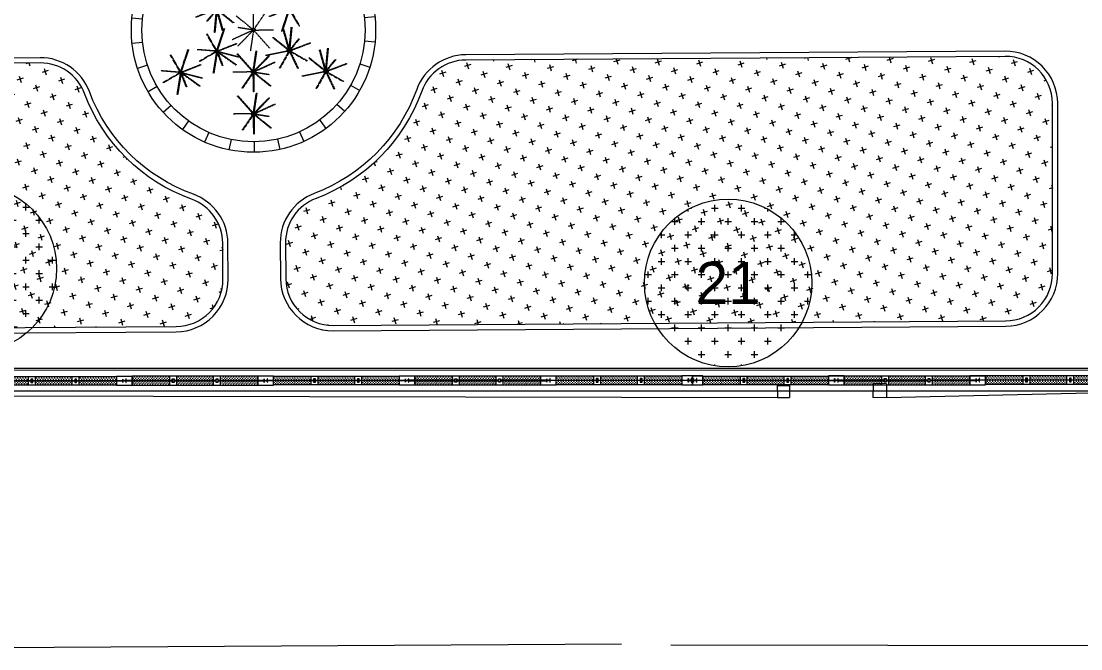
# Model space of a CAD drawing. Header units: millimetres. Extents: x 930469 to 1523124, y -120375 to 411163.
# Drawn here: x 1364242 to 1394603, y 74519 to 92486 of the extents above; entities that cross this region are included whole.
import ezdxf
from ezdxf.enums import TextEntityAlignment as Align

# ---------------------------------------------------------------- set-up
doc = ezdxf.new("R2010")
doc.units = ezdxf.units.MM
doc.set_wipeout_variables(frame=1)
doc.linetypes.add('HIDDEN', pattern=[0.75, 0.5, -0.25])
doc.layers.get('0').update_dxf_attribs({"color": 8, "lineweight": 0})
for name, color, linetype, lineweight in [('$0$KT-Hatch', 8, 'Continuous', 0), ('A-DIM', 8, 'Continuous', 0), ('A-NET KHUAT', 8, 'HIDDEN', 0), ('A-NET THAY', 8, 'Continuous', 0), ('A-TEXT', 8, 'Continuous', 0), ('A1-LÁT SÀN', 8, 'Continuous', 0), ('DANCU', 8, 'Continuous', 0), ('GIAOTHONG', 8, 'Continuous', 0), ('Xref Landscape 2020 05 04$0$$0$KT-Tuong', 8, 'Continuous', 0), ('Xref Landscape 2020 05 04$0$A1-DIM', 8, 'Continuous', 0), ('Xref Landscape 2020 05 04$0$CDC-E-Lighting', 8, 'Continuous', 0), ('Xref Landscape 2020 05 04$0$MANH', 8, 'Continuous', 0), ('Xref Landscape 2020 05 04$0$tree', 8, 'Continuous', 0), ('Xref Landscape 2020 05 04$0$Xref Landscape$0$THAY', 8, 'Continuous', 0), ('Xref Landscape 48lythuongkiet 2020 06 01$0$MANH', 8, 'Continuous', 0)]:
    doc.layers.add(name, color=color, linetype=linetype, lineweight=lineweight)
doc.styles.add('AA - Arial - Regular', font='arial_1.ttf', dxfattribs={"height": 250})
pattern_1 = [(197, (0, 0), (-248.974894215112, -468.2536727571646), [187.5, -562.5]), (287, (-117.0634181892965, 62.24372355377636), (468.2536727571645, -248.974894215112), [187.5, -562.5])]

# ---------------------------------------------------------------- blocks, each defined once
blk = doc.blocks.new('*U176')
at = {"layer": 'Xref Landscape 48lythuongkiet 2020 06 01$0$MANH'}
blk.add_lwpolyline([(0, -149.9999999999991), (0, 150)], dxfattribs=at)
blk = doc.blocks.new('*U177')
at = {"transparency": 16777216}
for p, rotation in [((68159.49639886073, 5429.444148121616), 12.00000000000002), ((69552.50472733969, 5429.444148121616), 348.0000000000001), ((67493.4328087963, 5213.026968766082), 23.99999999999999), ((70218.56831740413, 5213.026968766082), 336), ((66886.91996792045, 4862.856616819447), 35.99999999999999), ((70825.08115827998, 4862.856616819448), 324.0000000000001), ((66366.46539775097, 4394.237216965553), 48.00000000000002), ((71345.53572844945, 4394.237216965555), 312), ((65954.81546042238, 3827.649685663385), 60.00000000000001), ((71757.18566577804, 3827.649685663388), 300.0000000000001), ((65669.96123351148, 3187.856616819467), 72), ((72042.03989268895, 3187.856616819469), 288.0000000000001), ((65524.35221361653, 2502.820037610039), 84.00000000000003), ((72187.64891258389, 2502.820037610041), 276.0000000000001), ((65524.35221361653, 1802.479333716769), 96), ((72187.64891258389, 1802.479333716769), 264), ((65669.96123351148, 1117.442754507341), 108), ((72042.03989268895, 1117.442754507344), 252.0000000000001), ((65954.81546042238, 477.6496856634226), 120), ((71757.18566577804, 477.6496856634242), 240), ((66366.46539775097, -88.93784563874578), 132), ((71345.53572844945, -88.93784563874533), 228), ((66886.91996792045, -557.5572454926387), 144), ((70825.08115827998, -557.5572454926378), 216), ((67493.4328087963, -907.7275974392746), 156.0000000000001), ((70218.56831740413, -907.7275974392737), 204), ((68159.49639886073, -1124.144776794808), 168.0000000000001), ((68856.00056310021, -1197.350314336558), 180), ((69552.50472733969, -1124.144776794808), 192)]:
    blk.add_blockref('*U176', p, dxfattribs=dict(at, rotation=rotation))
blk.add_blockref('*U176', (68856.00056310021, 5502.649685663366), dxfattribs=at)
blk = doc.blocks.new('A$C0a3aa29b')
at = {"layer": 'A-NET KHUAT', "ltscale": 5}
for p, q in [((595.4937475134793, 622.4597103759106), (122.6903635202907, 1013.392338115314)), ((616.1448149019852, 632.1806021076109), (616.1448149019852, 1186.849859550479)), ((631.5008951505588, 627.3440319730444), (937.6196667789482, 1065.098860275059)), ((589.7038002637564, 609.7319038139667), (178.7435732171871, 677.300197416509)), ((591.6957304918324, 594.4178789586185), (2.573570236563683e-05, 329.011042952945)), ((597.2735933536751, 586.3608279472273), (165.2158831483684, 150.8107591397711)), ((611.9714225970674, 578.915563490461), (520.6933365361765, -1.493905438110232e-05)), ((633.8167891514022, 585.2419025463587), (1069.974211352877, 88.10551743302494)), ((642.9408298521885, 605.3845871574013), (1188.068885131739, 605.3845871574013))]:
    blk.add_line(p, q, dxfattribs=at)
for radius in [50, 26.79601495020974]:
    blk.add_circle((616.1448149019852, 605.3845871574013), radius, dxfattribs=at)
blk = doc.blocks.new('*U174')
at = {"ltscale": 3}
for p in [(-594.0344554337207, 6.575077694287756), (-594.0344554337207, -1193.424922305712)]:
    blk.add_blockref('A$C0a3aa29b', p, dxfattribs=at)
blk = doc.blocks.new('*U175')
at = {"transparency": 16777216}
blk.add_blockref('*U174', (68833.89020363195, 3940.690020811715), dxfattribs=at)
for p, rotation in [((67296.4570301364, 3027.521720251237), 60.00000000000003), ((70393.43373659576, 3065.817986223882), 300.0000000000001), ((67318.56738960466, 1239.481385102926), 120), ((70415.54409606403, 1277.777651075569), 240), ((68878.11092256848, 364.609350515093), 180)]:
    blk.add_blockref('*U174', p, dxfattribs=dict(at, rotation=rotation))
blk = doc.blocks.new('A$Cefff406d')
at = {"layer": 'Xref Landscape 48lythuongkiet 2020 06 01$0$MANH'}
for radius in [3499.999999999962, 3199.999999999963]:
    blk.add_circle((3500.000408756547, 3499.999243308528), radius, dxfattribs=at)
at = {"rotation": 0.385556068999002}
for name in ['*U177', '*U175']:
    blk.add_blockref(name, (-65339.95562622184, 884.0544202867022), dxfattribs=at)
at = {"ltscale": 3, "rotation": 0.385556068999002}
blk.add_blockref('A$C0a3aa29b', (2887.943281127373, 2890.482218266028), dxfattribs=at)
blk = doc.blocks.new('*U189')
at = {"ltscale": 3}
for p in [(-594.0344554337207, 6.575077694287756), (-594.0344554337207, -1193.424922305712)]:
    blk.add_blockref('A$C0a3aa29b', p, dxfattribs=at)
blk = doc.blocks.new('*U190')
at = {"transparency": 16777216}
blk.add_blockref('*U189', (68833.89020363195, 3940.690020811715), dxfattribs=at)
for p, rotation in [((67296.4570301364, 3027.521720251237), 60.00000000000003), ((70393.43373659576, 3065.817986223882), 300.0000000000001), ((67318.56738960466, 1239.481385102926), 120), ((70415.54409606403, 1277.777651075569), 240), ((68878.11092256848, 364.609350515093), 180)]:
    blk.add_blockref('*U189', p, dxfattribs=dict(at, rotation=rotation))
blk = doc.blocks.new('A$Cd8518536')
at = {"layer": '$0$KT-Hatch', "ltscale": 3}
h = blk.add_hatch(dxfattribs=at)
h.set_pattern_fill('CROSS', color=256, scale=0.2)
h.set_pattern_definition([(0, (-1013.716156520949, 726.1638881654368), (1.27, 1.27), [0.635, -1.905]), (90, (-1013.398656520949, 725.8463881654368), (-1.27, 1.27), [0.635, -1.905])])
edge = h.paths.add_edge_path()
edge.add_arc((186.456032633193, 11.09976772373977), 8, 0, 360)
h = blk.add_hatch(dxfattribs=at)
h.set_pattern_fill('CROSS', color=256, scale=0.2)
h.set_pattern_definition([(0, (-941.582857440756, 724.7881678863547), (1.27, 1.27), [0.635, -1.905]), (90, (-941.265357440756, 724.4706678863547), (-1.27, 1.27), [0.635, -1.905])])
edge = h.paths.add_edge_path()
edge.add_arc((258.5893317133859, 9.724047444657685), 8, 0, 360)
at = {"layer": 'A-NET THAY', "ltscale": 0.05}
for centre in [(186.456032633193, 11.09976772373977), (258.5893317133859, 9.724047444657685)]:
    blk.add_circle(centre, 8, dxfattribs=at)
at = {"layer": 'A-TEXT', "style": 'AA - Arial - Regular'}
blk.add_text('21', height=4, dxfattribs=at).set_placement((258.5893317133859, 9.724047444657685), align=Align.MIDDLE_CENTER)
blk = doc.blocks.new('ukukd')
at = {"layer": 'Xref Landscape 2020 05 04$0$tree', "ltscale": 3}
h = blk.add_hatch(dxfattribs=at)
h.set_pattern_fill('CROSS', color=256, scale=1500, angle=197)
h.set_pattern_definition(pattern_1)
edge = h.paths.add_edge_path()
edge.add_line((1139966.346675081, 447801.8042047702), (1151498.641627035, 447878.6623420994))
edge.add_arc((1151489.552423271, 449228.6268900835), 1349.995146079812, 270.3857620902249, 360.3857620902249)
edge.add_line((1152839.516971255, 449237.7160938475), (1152832.621023575, 450262.4768634987))
edge.add_arc((1151482.651588657, 450253.3924808874), 1350.000000452083, 0.3855560823594055, 70.13330933432256)
edge.add_arc((1153691.565109568, 456366.5505084349), 5150.000000519853, 200.6378028127628, 250.1333093186706, ccw=False)
edge.add_arc((1147608.688356659, 454075.5659131971), 1349.999999995664, 20.63780281522686, 90.385556069169)
edge.add_line((1147599.603974361, 455425.5353476609), (1139948.191862351, 455374.5720415926))
edge.add_arc((1139957.281361117, 454024.6077906783), 1349.994851002914, 90.38577469513073, 180.406652093553)
edge.add_line((1138607.320511847, 454015.026393442), (1138607.286550146, 449142.1972915714))
edge.add_arc((1139957.252584834, 449151.7735742246), 1350.000000000081, 180.4064334674126, 270.3855560689898)
edge.add_arc((1139967.346343264, 447651.8075367042), 149.9999992245511, 90.38184794740232, 90.38555619586032, ccw=False)
h = blk.add_hatch(dxfattribs=at)
h.set_pattern_fill('CROSS', color=256, scale=1500, angle=197)
h.set_pattern_definition(pattern_1)
edge = h.paths.add_edge_path()
edge.add_arc((1155982.549704, 450283.6737555166), 1350.000000000274, 110.6378028022049, 180.3855560689898)
edge.add_line((1154632.580269532, 450274.5893732233), (1154639.476217213, 449249.8286035721))
edge.add_arc((1155989.445651681, 449258.9129858659), 1350.00000000036, 180.385556069012, 270.3855560690096)
edge.add_line((1155998.530033975, 447908.9435513974), (1175266.367191876, 448039.0831314276))
edge.add_arc((1175257.284665467, 449389.0544462886), 1350.001867862945, 270.3854767676899, 360.4063541661117)
edge.add_line((1176607.252581223, 449398.6288737431), (1176607.286542925, 454271.4579756132))
edge.add_arc((1175257.320508237, 454261.8816929594), 1350.000000000085, 0.4064334674372841, 90.3855560690195)
edge.add_line((1175248.236125943, 455611.8511274278), (1159795.641269255, 455507.6064393851))
edge.add_arc((1159804.724405928, 454157.6351917035), 1350.001804790947, 90.38550268665064, 160.1332559405892)
edge.add_arc((1153691.565109658, 456366.5505075414), 5149.999999371713, 290.637802810316, 340.13330933104737, ccw=False)
at = {"layer": 'Xref Landscape 48lythuongkiet 2020 06 01$0$MANH'}
blk.add_lwpolyline([(1155453.860951567, 451687.4145446406, 0.3140891564745737), (1154482.583665702, 450273.5799974129), (1154489.479613383, 449248.8192277615, 0.414213562373095), (1155999.539409785, 447758.9469475678), (1175267.380304639, 447889.0865527918, 0.414213562373095), (1176757.252584833, 449399.1463491935), (1176757.286546535, 454271.9754510635, 0.414213562373095), (1175247.226750134, 455761.8477312578), (1159794.629377884, 455657.6030262656, 0.314089156412974), (1158393.994360602, 454667.3862619229, -0.2193863282611464), (1155453.860950613, 451687.4145442818)], format="xyb", dxfattribs=at)
for points in [[(1139967.346342937, 447651.8075359266), (1151499.641294891, 447728.6656732558, 0.414213562373095), (1152989.513575086, 449238.7254696577), (1152982.617627405, 450263.4862393091, 0.314089156403509), (1151992.400862486, 451664.1212567991, -0.2193863281933496), (1149012.42914566, 454604.2546659419, 0.314089156412974), (1147598.594598551, 455575.5319514908), (1139947.192788431, 455524.5687143934, 0.414213562373095), (1138457.320508237, 454014.5089179917), (1138457.286546536, 449141.6798161207, 0.414213562373095)], [(1139966.346675081, 447801.8042047702), (1151498.641627035, 447878.6623420994, 0.4142135623730936), (1152839.516971255, 449237.7160938475), (1152832.621023575, 450262.4768634987, 0.3140891564035087), (1151941.425935118, 451523.048379251, -0.2193863281933497), (1148872.055066758, 454551.3857906733, 0.3140891564129745), (1147599.603974361, 455425.5353476609), (1139948.191862351, 455374.5720415926, 0.4143202906387844), (1138607.320511847, 454015.026393442), (1138607.286550146, 449142.1972915714, 0.4141068421613899), (1139966.336967127, 447801.8041397564, -1.618028626942095e-05)], [(1155506.729826809, 451547.0404657282, 0.3140891564745741), (1154632.580269532, 450274.5893732233), (1154639.476217213, 449249.8286035721, 0.4142135623730949), (1155998.530033975, 447908.9435513974), (1175266.367191876, 448039.0831314276, 0.4143202906387982), (1176607.252581223, 449398.6288737431), (1176607.286542925, 454271.4579756132, 0.4141068421613827), (1175248.236125943, 455611.8511274278), (1159795.641269255, 455507.6064393851, 0.3140891564129745), (1158535.06723814, 454616.4113345274, -0.2193863282611465)]]:
    blk.add_lwpolyline(points, format="xyb", close=True, dxfattribs=at)
at = {"rotation": 0.385556068999002}
blk.add_blockref('*U190', (1084851.609074187, 453750.6056850055), dxfattribs=at)
at = {"layer": 'A-DIM', "ltscale": 3, "xscale": 299.9999983522735, "yscale": 299.9999983522735, "zscale": 299.9999983522735}
blk.add_blockref('A$Cd8518536', (1089737.763870805, 446208.6096436164), dxfattribs=at)
at = {"layer": 'A-DIM', "ltscale": 3}
blk.add_blockref('A$Cefff406d', (1150215.116802651, 452866.6305086903), dxfattribs=at)
blk = doc.blocks.new('Xref Landscape 2020 05 04$0$123333')
at = {"layer": 'Xref Landscape 2020 05 04$0$tree'}
h = blk.add_hatch(dxfattribs=at)
h.set_pattern_fill('CROSS', color=256, scale=150)
h.set_pattern_definition([(9.213864076586628e-15, (-1079850.712150478, 449499.7543768531), (37.5, 37.5), [18.75, -56.25]), (90, (-1079841.337150478, 449490.3793768531), (-37.49999999999999, 37.5), [18.75, -56.25])])
h.paths.add_polyline_path([(349.9999999996517, 133.6867107070866), (1425.200356976013, 133.6867107070866), (1425.200356976013, 250.0000008120551), (349.9999999996517, 250.0000008120551)])
h = blk.add_hatch(dxfattribs=at)
h.set_pattern_fill('CROSS', color=256, scale=150)
h.set_pattern_definition([(9.213864076586628e-15, (-1079850.712150478, 449367.127576882), (37.5, 37.5), [18.75, -56.25]), (90, (-1079841.337150478, 449357.752576882), (-37.49999999999999, 37.5), [18.75, -56.25])])
h.paths.add_polyline_path([(349.9999999996508, 1.059910735988524), (1425.200356976013, 1.059910735988524), (1425.200356976013, 117.373200840957), (349.9999999996508, 117.373200840957)])
h = blk.add_hatch(dxfattribs=at)
h.set_pattern_fill('CROSS', color=256, scale=150)
h.set_pattern_definition([(9.213864076586628e-15, (-1078592.378817145, 449499.7543768531), (37.5, 37.5), [18.75, -56.25]), (90, (-1078583.003817145, 449490.3793768531), (-37.49999999999999, 37.5), [18.75, -56.25])])
h.paths.add_polyline_path([(1625.200356976013, 133.6867107070866), (2675.228979431209, 133.6867107070866), (2675.228979431209, 250.0000008120551), (1625.200356976013, 250.0000008120551)])
h = blk.add_hatch(dxfattribs=at)
h.set_pattern_fill('CROSS', color=256, scale=150)
h.set_pattern_definition([(9.213864076586628e-15, (-1078592.378817145, 449367.127576882), (37.5, 37.5), [18.75, -56.25]), (90, (-1078583.003817145, 449357.752576882), (-37.49999999999999, 37.5), [18.75, -56.25])])
h.paths.add_polyline_path([(1625.200356976013, 1.059910735988524), (2675.228979431209, 1.059910735988524), (2675.228979431209, 117.373200840957), (1625.200356976013, 117.373200840957)])
h = blk.add_hatch(dxfattribs=at)
h.set_pattern_fill('CROSS', color=256, scale=150)
h.set_pattern_definition([(9.213864076586628e-15, (-1077459.045483811, 449499.7543768531), (37.5, 37.5), [18.75, -56.25]), (90, (-1077449.670483811, 449490.3793768531), (-37.49999999999999, 37.5), [18.75, -56.25])])
h.paths.add_polyline_path([(2875.228979431209, 133.6867107070866), (3949.999999999651, 133.6867107070866), (3949.999999999651, 250.0000008120551), (2875.228979431209, 250.0000008120551)])
h = blk.add_hatch(dxfattribs=at)
h.set_pattern_fill('CROSS', color=256, scale=150)
h.set_pattern_definition([(9.213864076586628e-15, (-1077459.045483811, 449367.127576882), (37.5, 37.5), [18.75, -56.25]), (90, (-1077449.670483811, 449357.752576882), (-37.49999999999999, 37.5), [18.75, -56.25])])
h.paths.add_polyline_path([(2875.228979431209, 1.059910735988524), (3949.999999999651, 1.059910735988524), (3949.999999999651, 117.373200840957), (2875.228979431209, 117.373200840957)])
at = {"layer": 'Xref Landscape 2020 05 04$0$$0$KT-Tuong', "ltscale": 3}
for points in [[(125.0000000000009, 129.200000337034), (160.8000000000466, 129.200000337034, 0.4142135623730951), (167.8000000000475, 136.200000337034), (167.8000000000475, 175.0000003370224), (175, 175.0000003370224), (175, 75.00000033702236), (167.8000000000475, 75.00000033702236), (167.8000000000475, 113.8000003370689, 0.4142135623730951), (160.8000000000466, 120.8000003370689), (125.0000000000009, 120.8000003370689)], [(4175, 129.200000337034), (4139.199999999953, 129.200000337034, -0.4142135623730951), (4132.199999999953, 136.200000337034), (4132.199999999953, 175.0000003370806), (4125, 175.0000003370806), (4125, 75.00000033708056), (4132.199999999953, 75.00000033708056), (4132.199999999953, 113.8000003370689, -0.4142135623730951), (4139.199999999953, 120.8000003370689), (4175, 120.8000003370689)]]:
    blk.add_lwpolyline(points, format="xyb", dxfattribs=at)
for points in [[(1495, 75.00000033702236), (1550, 75.00000033702236), (1550, 175.0000003370224), (1495, 175.0000003370224)], [(1502.199999999953, 82.200000337034), (1542.800000000047, 82.200000337034), (1542.800000000047, 167.8000003370689), (1502.199999999953, 167.8000003370689)], [(2749.999999999302, 75.00000008626375), (2804.999999999302, 75.00000008626375), (2804.999999999302, 175.0000000862638), (2749.999999999302, 175.0000000862638)], [(2757.199999999255, 82.2000000862754), (2797.799999999233, 82.2000000862754), (2797.799999999233, 167.8000000863103), (2757.199999999255, 167.8000000863103)]]:
    blk.add_lwpolyline(points, close=True, dxfattribs=at)
at = {"layer": 'Xref Landscape 2020 05 04$0$A1-DIM'}
for points in [[(174.9998689262429, 133.6867107070866), (1495, 133.6867109578452), (1495.000262147514, 117.3732010917156), (175.0001310737571, 117.373200840957)], [(1550, 133.6867109578452), (2749.999868925544, 133.6867107070866), (2750.000131073059, 117.373200840957), (1550.000262147514, 117.3732010917156)], [(2804.999868925545, 133.1567550193286), (4124.999868926243, 133.6867107070866), (4125.000131073757, 117.373200840957), (2805.000131073059, 116.8432451531989)]]:
    blk.add_lwpolyline(points, close=True, dxfattribs=at)
at = {"layer": 'Xref Landscape 2020 05 04$0$MANH'}
for p, q in [((1422.500001275563, 250.0000010628137), (1422.500001275563, -2.565793693065643e-07)), ((1622.500001275563, 250.0000010628137), (1622.500001275563, -2.565793693065643e-07)), ((2677.500000201981, 250.0000008120551), (2677.500000201981, -5.073379725217819e-07)), ((2877.500000201981, 250.0000008120551), (2877.500000201981, -5.073379725217819e-07))]:
    blk.add_line(p, q, dxfattribs=at)
blk.add_lwpolyline([(349.9999999996517, 250.0000008120551), (3949.999999999651, 250.0000008120551), (3949.999999999651, -5.073379725217819e-07), (349.9999999996508, -5.073379725217819e-07)], close=True, dxfattribs=at)
blk = doc.blocks.new('Xref Landscape 2020 05 04$0$hangrao')
at = {"layer": 'Xref Landscape 2020 05 04$0$$0$KT-Tuong', "ltscale": 3}
for points in [[(33728.56180233648, -115252.4879640547), (33764.36180233653, -115252.4879640547, -0.4142135623730951), (33771.36180233653, -115259.4879640547), (33771.36180233653, -115298.2879640548), (33778.56180233648, -115298.2879640548), (33778.56180233648, -115198.2879640548), (33771.36180233653, -115198.2879640548), (33771.36180233653, -115237.0879640548, -0.4142135623730951), (33764.36180233653, -115244.0879640548), (33728.56180233648, -115244.0879640548)], [(33878.56180233741, -115253.5478736094), (33842.76180233737, -115253.5478736094, 0.4142135623730951), (33835.76180233737, -115260.5478736094), (33835.76180233737, -115299.3478736095), (33828.56180233741, -115299.3478736095), (33828.56180233741, -115199.3478736095), (33835.76180233737, -115199.3478736095), (33835.76180233737, -115238.1478736095, 0.4142135623730951), (33842.76180233737, -115245.1478736095), (33878.56180233741, -115245.1478736095)]]:
    blk.add_lwpolyline(points, format="xyb", dxfattribs=at)
at = {"layer": 'Xref Landscape 2020 05 04$0$Xref Landscape$0$THAY'}
for points in [[(66754.4700452243, -114908.9930007022), (5957.757808356546, -114908.9930007022), (5957.757808356546, -115548.9930007022), (67370.00000018626, -115548.9930007022)], [(21803.56180233555, -115383.1721709812), (21803.56180233555, -115132.7028425012), (21353.56180233555, -115132.7028425012), (21353.56180233555, -115383.1721709812)], [(33803.56180233718, -115374.3262633497), (33803.56180233718, -115123.8569348696), (34103.56180233718, -115123.8569348696), (34103.56180233718, -115374.3262633497)], [(37703.56180233764, -115374.3262633497), (37703.56180233764, -115123.8569348696), (38153.56180233764, -115123.8569348696), (38153.56180233764, -115374.3262633497)], [(42203.56180233811, -115374.3262633497), (42203.56180233811, -115123.8569348696), (41753.56180233811, -115123.8569348696), (41753.56180233811, -115374.3262633497)], [(41753.56180233811, -115374.3262633497), (41753.56180233811, -115123.8569348696), (42203.56180233811, -115123.8569348696), (42203.56180233811, -115374.3262633497)]]:
    blk.add_lwpolyline(points, dxfattribs=at)
for points in [[(17753.56180233555, -115386.6593655471), (17753.56180233555, -115136.6593655471), (17303.56180233555, -115136.6593655471), (17303.56180233555, -115386.6593655471)], [(21803.56180233555, -115382.7028425012), (21803.56180233555, -115132.7028425012), (21353.56180233555, -115132.7028425012), (21353.56180233555, -115382.7028425012)], [(25853.56180233601, -115379.7281952465), (25853.56180233601, -115129.7281952465), (25403.56180233601, -115129.7281952465), (25403.56180233601, -115379.7281952465)], [(29903.56180233601, -115376.2626100962), (29903.56180233601, -115126.2626100962), (29453.56180233601, -115126.2626100962), (29453.56180233601, -115376.2626100962)], [(33803.56180233718, -115372.7970249457), (33803.56180233718, -115122.7970249457), (33503.56180233718, -115122.7970249457), (33503.56180233718, -115372.7970249457)], [(34103.56180233718, -115372.7970249457), (34103.56180233718, -115122.7970249457), (33803.56180233718, -115122.7970249457), (33803.56180233718, -115372.7970249457)], [(38153.56180233764, -115373.8179178032), (38153.56180233764, -115123.8179178032), (37703.56180233764, -115123.8179178032), (37703.56180233764, -115373.8179178032)], [(42203.56180233811, -115373.3269799076), (42203.56180233811, -115123.3269799076), (41753.56180233811, -115123.3269799076), (41753.56180233811, -115373.3269799076)]]:
    blk.add_lwpolyline(points, close=True, dxfattribs=at)
at = {"layer": 'Xref Landscape 2020 05 04$0$Xref Landscape$0$THAY', "rotation": 180}
for p in [(17653.56180233508, -115136.6593660544), (25753.56180233578, -115129.7281957538), (33853.56180233695, -115122.797025453), (38053.56180233741, -115124.3478732725), (46153.56180233811, -115114.0569918677)]:
    blk.add_blockref('Xref Landscape 2020 05 04$0$123333', p, dxfattribs=at)
at = {"layer": 'Xref Landscape 2020 05 04$0$Xref Landscape$0$THAY', "xscale": -1, "rotation": 180}
for p in [(17403.56180233555, -115133.1937809041), (25503.56180233625, -115126.2626106035), (37803.56180233788, -115124.3478732725)]:
    blk.add_blockref('Xref Landscape 2020 05 04$0$123333', p, dxfattribs=at)

msp = doc.modelspace()

# ---------------------------------------------------------------- linework, layer by layer
at = {"layer": 'A1-LÁT SÀN', "ltscale": 3}
msp.add_lwpolyline([(1396826.831018271, 164753.0109866612), (1396826.831018271, 85253.01106867622, 0.4142135623730481), (1398326.831018271, 83753.01106867599), (1416426.83101827, 83753.01106867599), (1416426.18476597, 82481.70951457365), (1320536.468309852, 82493.86460662176), (1302612.578908961, 90242.78182510022), (1302612.578908961, 153568.2631753733), (1307481.078121093, 153568.2631753733), (1307519.34839834, 117660.6269509172), (1338477.529288041, 110001.2837486996), (1339078.168425303, 109401.9235787347), (1360378.156327724, 109424.6250480145), (1360977.516508285, 110025.2641988793), (1388958.34996701, 117013.7390922573), (1392002.652832123, 119296.5390685902), (1392002.652832124, 159503.0102091214, 0.4427668310177005), (1393333.826253051, 160703.0102419009), (1393333.826253051, 164753.0109866612)], format="xyb", close=True, dxfattribs=at)
at = {"layer": 'DANCU'}
for p, q in [((1385907.223750943, 82060.06476043662), (1386258.434156293, 82060.88626890382)), ((1385907.223750943, 82060.06476043662), (1385908.042425984, 81710.06571820876)), ((1386258.434156293, 82060.88626890382), (1386259.252831572, 81710.88722621402)), ((1388653.119571799, 82114.45256922147), (1388640.953813428, 81711.72445680699)), ((1389037.710495109, 82108.34586288533), (1388653.119571799, 82114.45256922147)), ((1389037.710495109, 82108.34586288533), (1389034.683259839, 81700.38358814022)), ((1356004.827892178, 81777.18961558244), (1385908.042425984, 81710.06571820876)), ((1385908.042425984, 81710.06571820876), (1386259.252831572, 81710.88722621402)), ((1389034.683259839, 81700.38358814022), (1388640.953813428, 81711.72445680699)), ((1396850.375626677, 81878.03560255966), (1389034.683259839, 81700.38358814022))]:
    msp.add_line(p, q, dxfattribs=at)
at = {"layer": 'GIAOTHONG'}
for p, q in [((1356293.613710278, 74519.13987699649), (1381440.781227225, 74657.86559640369)), ((1416521.243531102, 74570.04680571458), (1382858.642740601, 74625.09690171978))]:
    msp.add_line(p, q, dxfattribs=at)

# ---------------------------------------------------------------- next in the draw order: wipeouts: each hides what was drawn before it
msp.add_wipeout([(1356768.377094948, 102954.52063058552), (1391969.780905248, 111966.46547085218), (1392331.7056960925, 112013.29620944877), (1392706.6693066102, 111968.27690240924), (1393012.5952617761, 111854.98325020436), (1393257.5825111496, 111701.32907375888), (1393524.1435655307, 111436.40243397371), (1393717.0529835976, 111112.2272657087), (1393819.2523751287, 110772.43028004479), (1393841.7654924945, 110523.42392925743), (1393948.6609649668, 94638.40105609084), (1394011.7330871914, 85265.6738393266), (1393942.2057039603, 84804.0878286974), (1393714.862688735, 84359.72245782847), (1393579.540570928, 84202.0812887976), (1393101.8253465286, 83876.51111797553), (1392521.8608069995, 83755.61404292483), (1373182.6824688418, 83625.47443770083), (1368682.784353948, 83595.19316338895), (1357261.4094236135, 83518.33502605974), (1356890.0563385335, 83562.45364835742), (1356520.0821225664, 83708.60739571635), (1356197.8168730815, 83950.52754232287), (1356024.509456942, 84155.1982161249), (1355845.7413162298, 84494.5064971326), (1355770.7257423133, 84777.77356210825), (1355751.3496272087, 85008.2073062538), (1355718.5587792962, 89881.03640812205), (1355688.2775049843, 94380.93452301866), (1355640.429605592, 101491.29157277859), (1355678.9898241414, 101839.45785269426), (1355750.6634663227, 102065.87135784295), (1355870.8422840477, 102300.28098521626), (1356053.4914809451, 102535.13546537947), (1356304.6864446492, 102747.01374028248), (1356535.377153188, 102873.95686851125), (1356768.377094948, 102954.52063058547)]).dxf.layer = 'A1-LÁT SÀN'

# ---------------------------------------------------------------- next in the draw order: block references
at = {"layer": 'A-DIM'}
msp.add_blockref('ukukd', (217183.1430596502, -364133.4725093123), dxfattribs=at)
at = {"layer": 'Xref Landscape 2020 05 04$0$CDC-E-Lighting'}
msp.add_blockref('Xref Landscape 2020 05 04$0$hangrao', (1349671.831018084, 197453.0164296081), dxfattribs=at)

doc.saveas('drawing.dxf')
